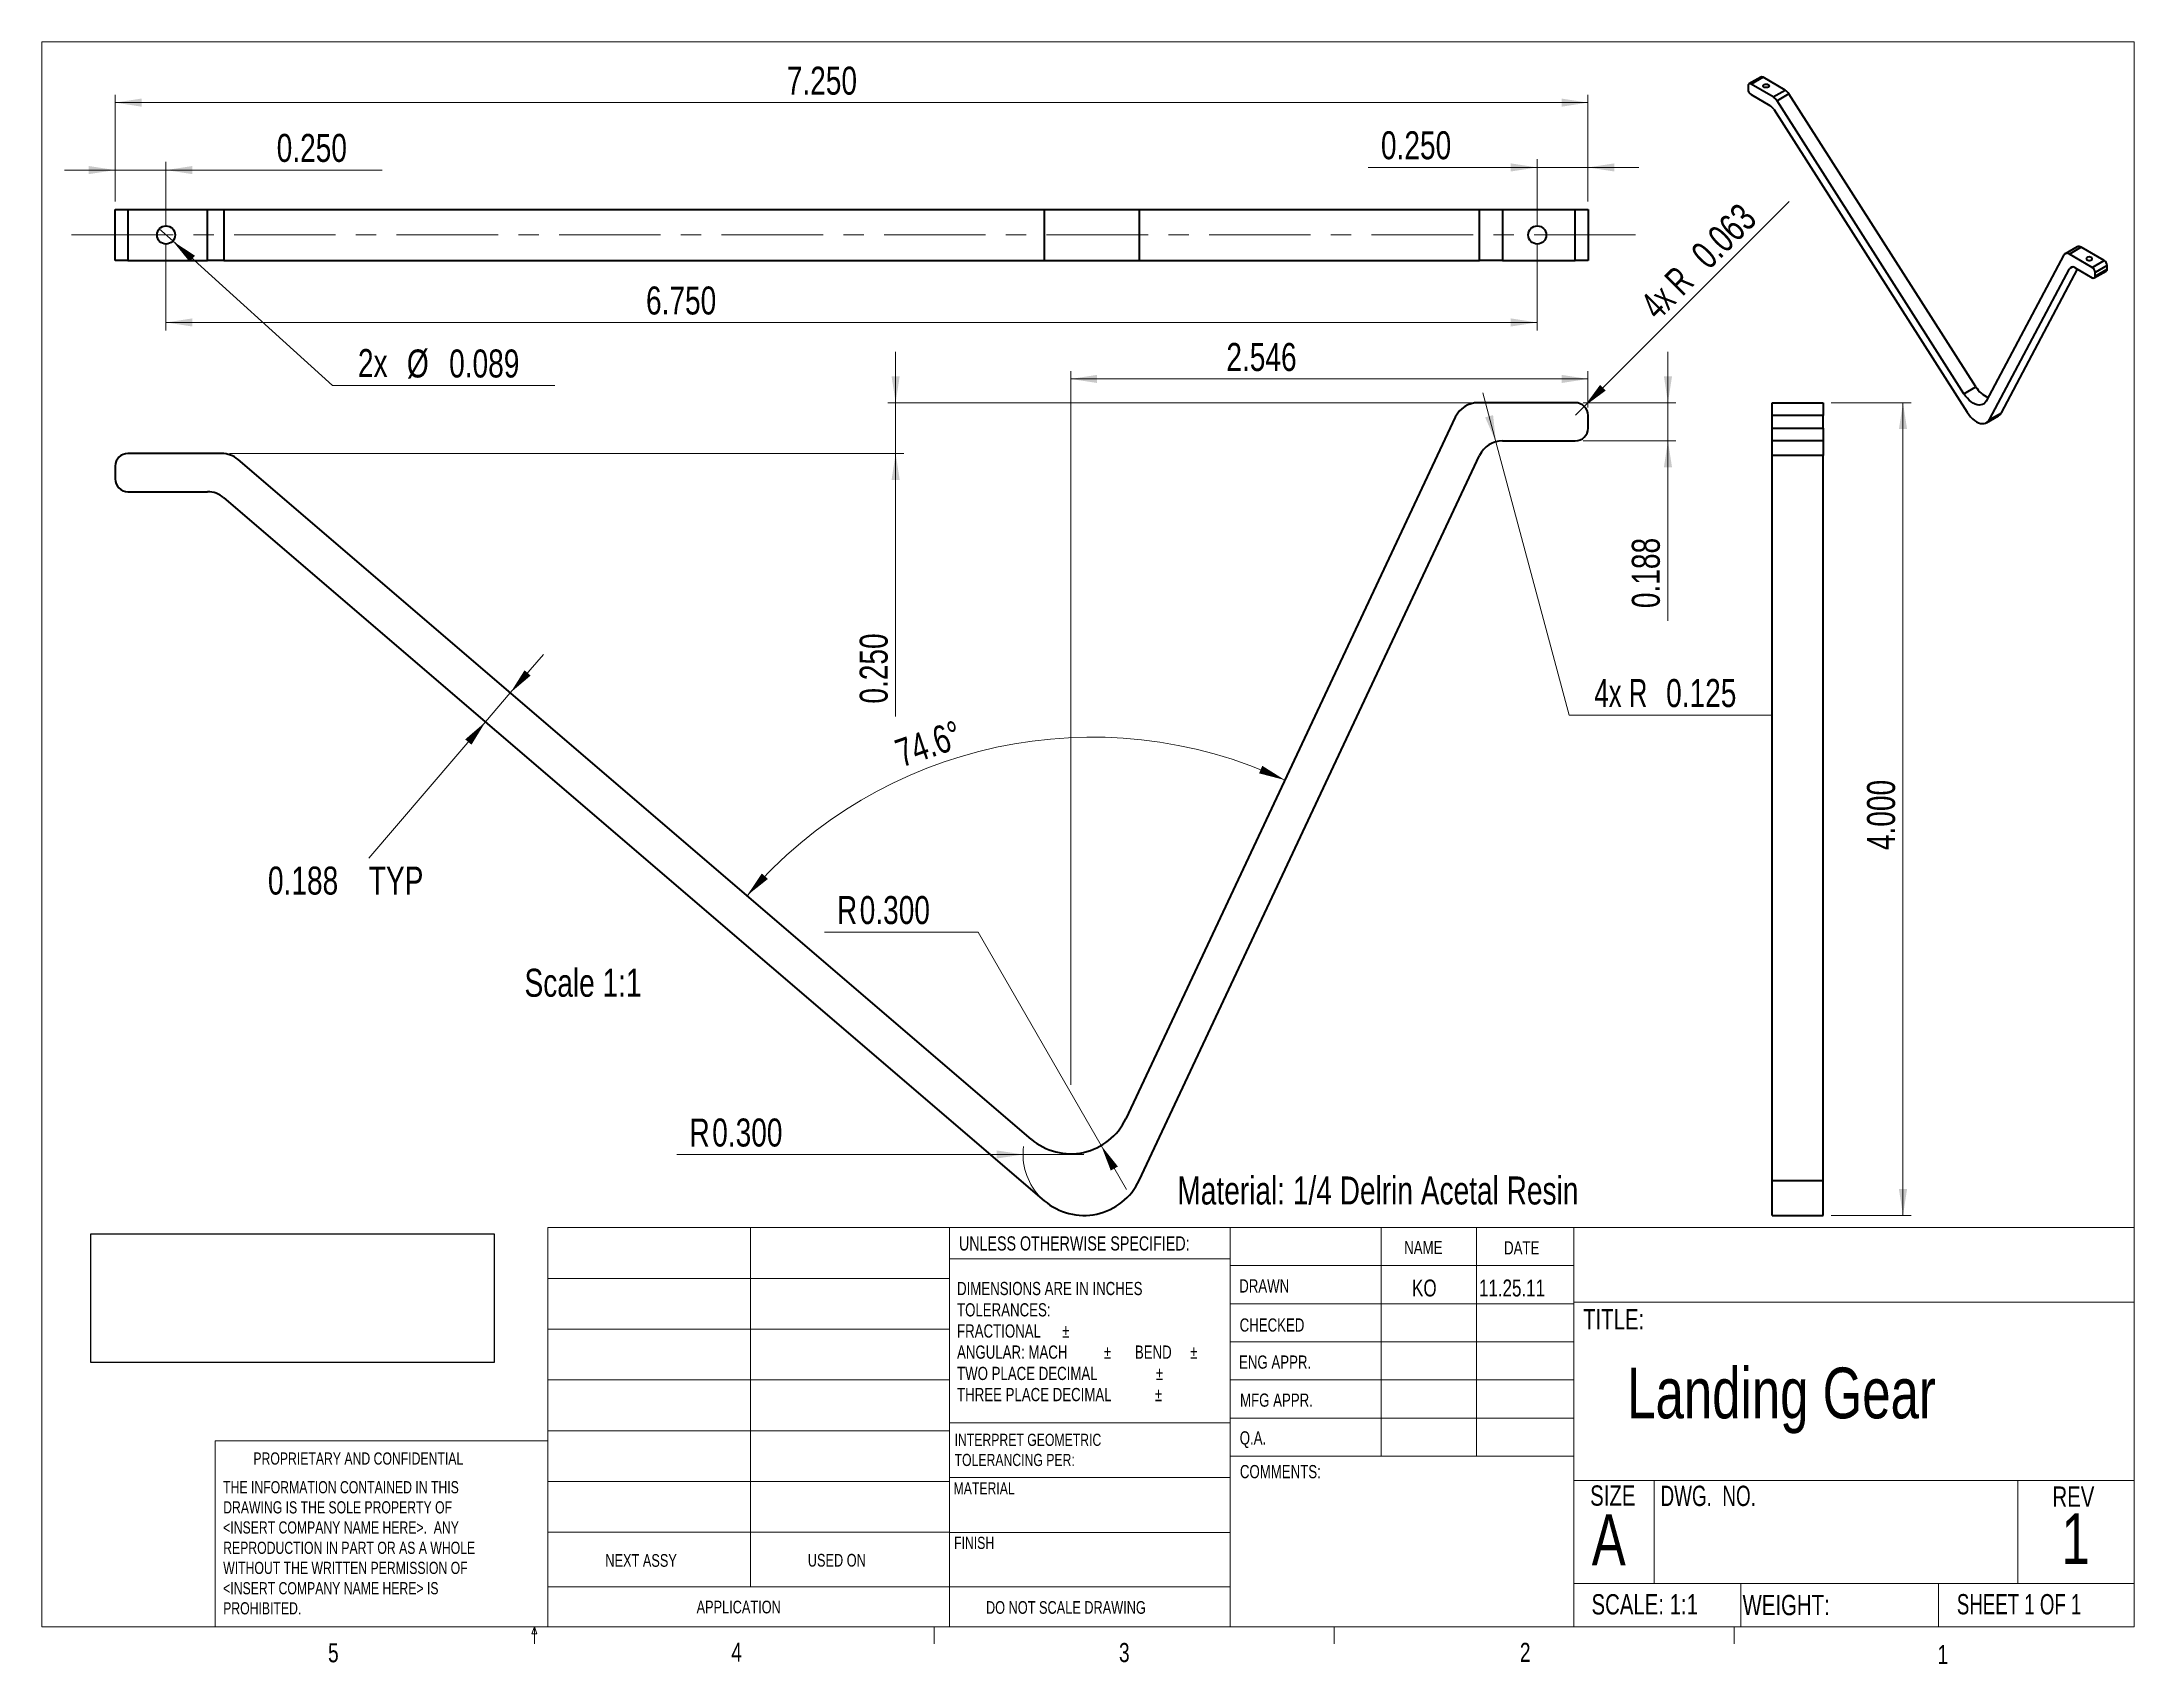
# Model space of a CAD drawing. Header units: inches. Extents: x 0.3 to 10.6, y 0.2 to 8.2.
import ezdxf

# ---------------------------------------------------------------- set-up
doc = ezdxf.new("R2010")
doc.units = ezdxf.units.IN
doc.header["$MEASUREMENT"] = 0
doc.linetypes.add('CENTERX2', pattern=[0.8, 0.5, -0.1, 0.1, -0.1])
doc.styles.add('SLDTEXTSTYLE0', font='TXT', dxfattribs={"width": 0.75})
doc.styles.add('SLDTEXTSTYLE1', font='TXT', dxfattribs={"width": 0.6875})
doc.styles.add('SLDTEXTSTYLE2', font='TXT', dxfattribs={"width": 0.694444})
doc.dimstyles.new('SLDDIMSTYLE0', dxfattribs={"dimtxt": 0.137795, "dimasz": 0.13, "dimexe": 0, "dimexo": 0.0625, "dimgap": 0.034449, "dimtad": 2, "dimrnd": 1e-09, "dimzin": 4, "dimdsep": 46, "dimtxsty": 'SLDTEXTSTYLE0', "dimsah": 1, "dimcen": 0.09, "dimadec": 0, "dimazin": 0, "dimtfac": 1, "dimtofl": 0, "dimtmove": 0, "dimatfit": 3, "dimfxl": 1, "dimtolj": 1, "dimtzin": 12, "dimarcsym": 0})
doc.dimstyles.new('SLDDIMSTYLE1', dxfattribs={"dimtxt": 0.137795, "dimasz": 0.13, "dimexe": 0, "dimexo": 0.0625, "dimgap": 0.034449, "dimtad": 0, "dimtih": 1, "dimtoh": 1, "dimrnd": 1e-09, "dimzin": 12, "dimdsep": 46, "dimtxsty": 'SLDTEXTSTYLE0', "dimsah": 1, "dimcen": 0.09, "dimadec": 0, "dimazin": 0, "dimtfac": 1, "dimtofl": 0, "dimtmove": 0, "dimatfit": 3, "dimfxl": 1, "dimtolj": 1, "dimtzin": 12, "dimarcsym": 0})
doc.dimstyles.new('SLDDIMSTYLE10', dxfattribs={"dimtxt": 0.137795, "dimasz": 0.13, "dimexe": 0, "dimexo": 0.0625, "dimgap": 0.034449, "dimtad": 0, "dimtih": 1, "dimtoh": 1, "dimrnd": 1e-09, "dimzin": 12, "dimdsep": 46, "dimtxsty": 'SLDTEXTSTYLE0', "dimsah": 1, "dimcen": 0.09, "dimadec": 0, "dimazin": 0, "dimtfac": 1, "dimtmove": 0, "dimatfit": 3, "dimfxl": 1, "dimtolj": 1, "dimtzin": 12, "dimarcsym": 0})
doc.dimstyles.new('SLDDIMSTYLE2', dxfattribs={"dimtxt": 0.137795, "dimasz": 0.13, "dimexe": 0, "dimexo": 0.0625, "dimgap": 0.034449, "dimtad": 0, "dimtih": 1, "dimtoh": 1, "dimrnd": 1e-09, "dimzin": 4, "dimdsep": 46, "dimtxsty": 'SLDTEXTSTYLE0', "dimsah": 1, "dimcen": 0.09, "dimadec": 0, "dimazin": 0, "dimtfac": 1, "dimtofl": 0, "dimtmove": 1, "dimatfit": 3, "dimfxl": 1, "dimtolj": 1, "dimtzin": 12, "dimarcsym": 0})
doc.dimstyles.new('SLDDIMSTYLE3', dxfattribs={"dimtxt": 0.137795, "dimasz": 0.13, "dimexe": 0, "dimexo": 0.0625, "dimgap": 0.034449, "dimtad": 2, "dimrnd": 1e-09, "dimzin": 4, "dimdsep": 46, "dimtxsty": 'SLDTEXTSTYLE0', "dimsah": 1, "dimcen": 0.09, "dimadec": 0, "dimazin": 0, "dimtfac": 1, "dimtofl": 0, "dimtmove": 0, "dimatfit": 3, "dimfxl": 1, "dimtolj": 1, "dimtzin": 12, "dimarcsym": 0})
doc.dimstyles.new('SLDDIMSTYLE4', dxfattribs={"dimtxt": 0.137795, "dimasz": 0.13, "dimexe": 0, "dimexo": 0.0625, "dimgap": 0.034449, "dimtad": 2, "dimrnd": 1e-09, "dimzin": 12, "dimdsep": 46, "dimtxsty": 'SLDTEXTSTYLE0', "dimsah": 1, "dimcen": 0.09, "dimadec": 0, "dimazin": 0, "dimtfac": 1, "dimtofl": 0, "dimtmove": 0, "dimatfit": 3, "dimfxl": 1, "dimtolj": 1, "dimtzin": 12, "dimarcsym": 0})
doc.dimstyles.new('SLDDIMSTYLE5', dxfattribs={"dimtxt": 0.137795, "dimasz": 0.13, "dimexe": 0, "dimexo": 0.0625, "dimgap": 0.034449, "dimtad": 0, "dimtih": 1, "dimtoh": 1, "dimrnd": 1e-09, "dimzin": 12, "dimdsep": 46, "dimtxsty": 'SLDTEXTSTYLE0', "dimsah": 1, "dimcen": 0.09, "dimadec": 0, "dimazin": 0, "dimtfac": 1, "dimtofl": 0, "dimtmove": 1, "dimatfit": 3, "dimfxl": 1, "dimtolj": 1, "dimtzin": 12, "dimarcsym": 0})
doc.dimstyles.new('SLDDIMSTYLE6', dxfattribs={"dimtxt": 0.137795, "dimasz": 0.13, "dimexe": 0, "dimexo": 0.0625, "dimgap": 0.034449, "dimtad": 2, "dimrnd": 1e-09, "dimzin": 12, "dimdsep": 46, "dimtxsty": 'SLDTEXTSTYLE0', "dimsah": 1, "dimcen": 0.09, "dimadec": 0, "dimazin": 0, "dimtfac": 1, "dimtofl": 0, "dimtmove": 0, "dimatfit": 3, "dimfxl": 1, "dimtolj": 1, "dimtzin": 12, "dimarcsym": 0})
doc.dimstyles.new('SLDDIMSTYLE7', dxfattribs={"dimtxt": 0.137795, "dimasz": 0.13, "dimexe": 0, "dimexo": 0.0625, "dimgap": 0.034449, "dimtad": 2, "dimdec": 4, "dimzin": 12, "dimdsep": 46, "dimtxsty": 'SLDTEXTSTYLE0', "dimsah": 1, "dimcen": 0.09, "dimadec": 1, "dimazin": 0, "dimtfac": 1, "dimtofl": 0, "dimtmove": 0, "dimatfit": 3, "dimfxl": 1, "dimtolj": 1, "dimtzin": 12, "dimarcsym": 0})
doc.dimstyles.new('SLDDIMSTYLE8', dxfattribs={"dimtxt": 0.137795, "dimasz": 0.13, "dimexe": 0, "dimexo": 0.0625, "dimgap": 0.034449, "dimtad": 2, "dimrnd": 1e-09, "dimzin": 12, "dimdsep": 46, "dimtxsty": 'SLDTEXTSTYLE0', "dimsah": 1, "dimcen": 0.09, "dimadec": 0, "dimazin": 0, "dimtfac": 1, "dimtofl": 0, "dimtmove": 0, "dimatfit": 3, "dimfxl": 1, "dimtolj": 1, "dimtzin": 12, "dimarcsym": 0})
doc.dimstyles.new('SLDDIMSTYLE9', dxfattribs={"dimtxt": 0.137795, "dimasz": 0.13, "dimexe": 0, "dimexo": 0.0625, "dimgap": 0.034449, "dimtad": 2, "dimrnd": 1e-09, "dimzin": 4, "dimdsep": 46, "dimtxsty": 'SLDTEXTSTYLE0', "dimsah": 1, "dimcen": 0.09, "dimadec": 0, "dimazin": 0, "dimtfac": 1, "dimtofl": 0, "dimtmove": 0, "dimatfit": 3, "dimfxl": 1, "dimtolj": 1, "dimtzin": 12, "dimarcsym": 0})
picture_1 = doc.add_image_def('image1.bmp', size_in_pixel=(311, 99))

# ---------------------------------------------------------------- blocks, each defined once
blk = doc.blocks.new('SW_NOTE_0')
at = {"color": 0, "linetype": 'Continuous', "lineweight": 0, "char_height": 0.06, "attachment_point": 1, "style": 'SLDTEXTSTYLE0'}
for s, insert in [('INTERPRET GEOMETRIC', (0, 0.077)), ('TOLERANCING PER:', (0, -0.022))]:
    blk.add_mtext(s, dxfattribs=dict(at, insert=insert))
blk = doc.blocks.new('SW_NOTE_1')
at = {"color": 0, "linetype": 'Continuous', "lineweight": 0, "char_height": 0.065, "attachment_point": 1, "style": 'SLDTEXTSTYLE0'}
for s, insert in [('DIMENSIONS ARE IN INCHES', (0, 0.084)), ('TOLERANCES:', (0, -0.021)), ('FRACTIONAL', (0, -0.125)), ('%%p', (0.518, -0.125)), ('ANGULAR: MACH', (0, -0.229)), ('%%p', (0.723, -0.229)), ('     BEND ', (0.785, -0.229)), ('%%p', (1.148, -0.229)), ('TWO PLACE DECIMAL    ', (0, -0.334)), ('%%p', (0.979, -0.334)), ('THREE PLACE DECIMAL  ', (0, -0.438)), ('%%p', (0.974, -0.438))]:
    blk.add_mtext(s, dxfattribs=dict(at, insert=insert))
blk = doc.blocks.new('SW_NOTE_2')
at = {"color": 0, "linetype": 'Continuous', "lineweight": 0, "char_height": 0.06, "attachment_point": 1, "style": 'SLDTEXTSTYLE0'}
for s, insert in [('THE INFORMATION CONTAINED IN THIS', (0, 0.077)), ('DRAWING IS THE SOLE PROPERTY OF', (0, -0.022)), ('<INSERT COMPANY NAME HERE>.  ANY ', (0, -0.121)), ('REPRODUCTION IN PART OR AS A WHOLE', (0, -0.221)), ('WITHOUT THE WRITTEN PERMISSION OF', (0, -0.32)), ('<INSERT COMPANY NAME HERE> IS ', (0, -0.42)), ('PROHIBITED.', (0, -0.519))]:
    blk.add_mtext(s, dxfattribs=dict(at, insert=insert))
blk = doc.blocks.new('*D4')
at = {"color": 7, "linetype": 'Continuous', "lineweight": 0}
for p, q in [((4.533, 6.416), (4.533, 6.666)), ((7.607, 6.416), (4.494, 6.416)), ((4.533, 6.416), (4.533, 6.166)), ((1.254, 6.166), (4.573, 6.166)), ((4.533, 6.166), (4.533, 4.872))]:
    blk.add_line(p, q, dxfattribs=at)
for points in [[(4.533, 6.416), (4.553, 6.546), (4.513, 6.546)], [(4.533, 6.166), (4.513, 6.036), (4.553, 6.036)]]:
    blk.add_solid(points, dxfattribs=at)
at = {"color": 7, "linetype": 'Continuous', "lineweight": 0, "insert": (4.356, 4.935), "char_height": 0.1378, "attachment_point": 1, "rotation": 90, "style": 'SLDTEXTSTYLE0'}
blk.add_mtext('0.250', dxfattribs=at)
blk = doc.blocks.new('*D5')
at = {"color": 7, "linetype": 'Continuous', "lineweight": 0}
for p, q in [((2.636, 4.988), (2.799, 5.177)), ((2.636, 4.988), (2.514, 4.845)), ((2.514, 4.845), (1.939, 4.174))]:
    blk.add_line(p, q, dxfattribs=at)
for points in [[(2.636, 4.988), (2.736, 5.073), (2.706, 5.099)], [(2.514, 4.845), (2.414, 4.759), (2.445, 4.733)]]:
    blk.add_solid(points, dxfattribs=at)
at = {"color": 7, "linetype": 'Continuous', "lineweight": 0, "char_height": 0.1378, "attachment_point": 1, "style": 'SLDTEXTSTYLE0'}
for s, insert in [('0.188', (1.443, 4.133)), (' TYP', (1.901, 4.133))]:
    blk.add_mtext(s, dxfattribs=dict(at, insert=insert))
blk = doc.blocks.new('*D6')
at = {"color": 7, "linetype": 'Continuous', "lineweight": 0}
for p, q in [((4.939, 3.81), (4.182, 3.81)), ((5.545, 2.76), (4.939, 3.81)), ((5.545, 2.76), (5.67, 2.543))]:
    blk.add_line(p, q, dxfattribs=at)
blk.add_solid([(5.545, 2.76), (5.592, 2.637), (5.627, 2.657)], dxfattribs=at)
at = {"color": 7, "linetype": 'Continuous', "lineweight": 0, "attachment_point": 1, "style": 'SLDTEXTSTYLE0'}
for s, insert, char_height in [('R', (4.244, 3.988), 0.138), ('0.300', (4.356, 3.988), 0.1378)]:
    blk.add_mtext(s, dxfattribs=dict(at, insert=insert, char_height=char_height))
blk = doc.blocks.new('*D7')
at = {"color": 7, "linetype": 'Continuous', "lineweight": 0}
for q in [(3.456, 2.716), (5.46, 2.716)]:
    blk.add_line((5.16, 2.716), q, dxfattribs=at)
blk.add_arc((5.46, 2.716), 0.3, 172.5236, 221.9372, dxfattribs=at)
blk.add_solid([(5.16, 2.716), (5.03, 2.736), (5.03, 2.696)], dxfattribs=at)
at = {"color": 7, "linetype": 'Continuous', "lineweight": 0, "attachment_point": 1, "style": 'SLDTEXTSTYLE0'}
for s, insert, char_height in [('R', (3.518, 2.893), 0.138), ('0.300', (3.63, 2.893), 0.1378)]:
    blk.add_mtext(s, dxfattribs=dict(at, insert=insert, char_height=char_height))
blk = doc.blocks.new('*D8')
at = {"color": 7, "linetype": 'Continuous', "lineweight": 0}
for p, q in [((8.335, 6.416), (8.335, 6.666)), ((7.918, 6.416), (8.374, 6.416)), ((8.335, 6.416), (8.335, 6.228)), ((7.918, 6.228), (8.374, 6.228)), ((8.335, 6.228), (8.335, 5.343))]:
    blk.add_line(p, q, dxfattribs=at)
for points in [[(8.335, 6.416), (8.355, 6.546), (8.315, 6.546)], [(8.335, 6.228), (8.315, 6.098), (8.355, 6.098)]]:
    blk.add_solid(points, dxfattribs=at)
at = {"color": 7, "linetype": 'Continuous', "lineweight": 0, "insert": (8.157, 5.405), "char_height": 0.1378, "attachment_point": 1, "rotation": 90, "style": 'SLDTEXTSTYLE0'}
blk.add_mtext('0.188', dxfattribs=at)
blk = doc.blocks.new('*D9')
at = {"color": 7, "linetype": 'Continuous', "lineweight": 0}
for p, q in [((7.488, 6.224), (7.424, 6.465)), ((7.488, 6.224), (7.848, 4.879)), ((7.848, 4.879), (8.846, 4.879))]:
    blk.add_line(p, q, dxfattribs=at)
blk.add_solid([(7.488, 6.224), (7.474, 6.355), (7.435, 6.344)], dxfattribs=at)
at = {"color": 7, "linetype": 'Continuous', "lineweight": 0, "char_height": 0.1378, "attachment_point": 1}
for s, insert, style in [('4x R', (7.973, 5.056), 'SLDTEXTSTYLE1'), ('0.125', (8.326, 5.056), 'SLDTEXTSTYLE0')]:
    blk.add_mtext(s, dxfattribs=dict(at, insert=insert, style=style))
blk = doc.blocks.new('*D10')
at = {"color": 7, "linetype": 'Continuous', "lineweight": 0}
for q in [(8.932, 7.406), (7.879, 6.354)]:
    blk.add_line((7.923, 6.398), q, dxfattribs=at)
blk.add_solid([(7.923, 6.398), (8.029, 6.476), (8.001, 6.504)], dxfattribs=at)
at = {"color": 7, "linetype": 'Continuous', "lineweight": 0, "char_height": 0.1378, "attachment_point": 1, "rotation": 45}
for s, insert, style in [('0.063', (8.438, 7.163), 'SLDTEXTSTYLE0'), ('4x R', (8.189, 6.914), 'SLDTEXTSTYLE1')]:
    blk.add_mtext(s, dxfattribs=dict(at, insert=insert, style=style))
blk = doc.blocks.new('*D11')
at = {"color": 7, "linetype": 'Continuous', "lineweight": 0}
blk.add_arc((5.499, 2.535), 2.235, 64.8383, 139.4136, dxfattribs=at)
for points in [[(6.449, 4.559), (6.338, 4.629), (6.322, 4.592)], [(3.801, 3.99), (3.904, 4.072), (3.874, 4.099)]]:
    blk.add_solid(points, dxfattribs=at)
at = {"color": 7, "linetype": 'Continuous', "lineweight": 0, "insert": (4.519, 4.751), "char_height": 0.1378, "attachment_point": 1, "rotation": 18.7598, "style": 'SLDTEXTSTYLE0'}
blk.add_mtext('74.6°', dxfattribs=at)
blk = doc.blocks.new('*D12')
at = {"color": 7, "linetype": 'Continuous', "lineweight": 0}
for p, q in [((5.395, 3.059), (5.395, 6.572)), ((7.941, 6.533), (5.395, 6.533)), ((7.941, 6.393), (7.941, 6.572))]:
    blk.add_line(p, q, dxfattribs=at)
for points in [[(5.395, 6.533), (5.525, 6.513), (5.525, 6.553)], [(7.941, 6.533), (7.811, 6.553), (7.811, 6.513)]]:
    blk.add_solid(points, dxfattribs=at)
at = {"color": 7, "linetype": 'Continuous', "lineweight": 0, "insert": (6.161, 6.71), "char_height": 0.1378, "attachment_point": 1, "style": 'SLDTEXTSTYLE0'}
blk.add_mtext('2.546', dxfattribs=at)
blk = doc.blocks.new('*D13')
at = {"color": 7, "linetype": 'Continuous', "lineweight": 0}
for p, q in [((9.138, 6.416), (9.532, 6.416)), ((9.492, 2.416), (9.492, 6.416)), ((9.138, 2.416), (9.532, 2.416))]:
    blk.add_line(p, q, dxfattribs=at)
for points in [[(9.492, 6.416), (9.472, 6.286), (9.512, 6.286)], [(9.492, 2.416), (9.512, 2.546), (9.472, 2.546)]]:
    blk.add_solid(points, dxfattribs=at)
at = {"color": 7, "linetype": 'Continuous', "lineweight": 0, "insert": (9.315, 4.214), "char_height": 0.1378, "attachment_point": 1, "rotation": 90, "style": 'SLDTEXTSTYLE0'}
blk.add_mtext('4.000', dxfattribs=at)
blk = doc.blocks.new('*D14')
at = {"color": 7, "linetype": 'Continuous', "lineweight": 0}
for p, q in [((7.691, 7.574), (6.859, 7.574)), ((7.691, 7.281), (7.691, 7.614)), ((7.941, 7.574), (7.691, 7.574)), ((7.941, 7.406), (7.941, 7.614)), ((7.941, 7.574), (8.191, 7.574))]:
    blk.add_line(p, q, dxfattribs=at)
for points in [[(7.691, 7.574), (7.561, 7.594), (7.561, 7.554)], [(7.941, 7.574), (8.071, 7.554), (8.071, 7.594)]]:
    blk.add_solid(points, dxfattribs=at)
at = {"color": 7, "linetype": 'Continuous', "lineweight": 0, "insert": (6.922, 7.752), "char_height": 0.1378, "attachment_point": 1, "style": 'SLDTEXTSTYLE0'}
blk.add_mtext('0.250', dxfattribs=at)
blk = doc.blocks.new('*D15')
at = {"color": 7, "linetype": 'Continuous', "lineweight": 0}
for p, q in [((0.941, 7.202), (0.941, 6.771)), ((7.691, 7.202), (7.691, 6.771)), ((7.691, 6.811), (0.941, 6.811))]:
    blk.add_line(p, q, dxfattribs=at)
for points in [[(0.941, 6.811), (1.071, 6.791), (1.071, 6.831)], [(7.691, 6.811), (7.561, 6.831), (7.561, 6.791)]]:
    blk.add_solid(points, dxfattribs=at)
at = {"color": 7, "linetype": 'Continuous', "lineweight": 0, "insert": (3.304, 6.988), "char_height": 0.1378, "attachment_point": 1, "style": 'SLDTEXTSTYLE0'}
blk.add_mtext('6.750', dxfattribs=at)
blk = doc.blocks.new('*D16')
at = {"color": 7, "linetype": 'Continuous', "lineweight": 0}
for p, q in [((0.691, 7.561), (0.441, 7.561)), ((0.691, 7.406), (0.691, 7.601)), ((0.691, 7.561), (0.941, 7.561)), ((0.941, 7.281), (0.941, 7.601)), ((0.941, 7.561), (2.006, 7.561))]:
    blk.add_line(p, q, dxfattribs=at)
for points in [[(0.691, 7.561), (0.561, 7.581), (0.561, 7.541)], [(0.941, 7.561), (1.071, 7.541), (1.071, 7.581)]]:
    blk.add_solid(points, dxfattribs=at)
at = {"color": 7, "linetype": 'Continuous', "lineweight": 0, "insert": (1.486, 7.739), "char_height": 0.1378, "attachment_point": 1, "style": 'SLDTEXTSTYLE0'}
blk.add_mtext('0.250', dxfattribs=at)
blk = doc.blocks.new('*D17')
at = {"color": 7, "linetype": 'Continuous', "lineweight": 0}
for p, q in [((0.691, 7.406), (0.691, 7.932)), ((7.941, 7.406), (7.941, 7.932)), ((0.691, 7.893), (7.941, 7.893))]:
    blk.add_line(p, q, dxfattribs=at)
for points in [[(0.691, 7.893), (0.821, 7.873), (0.821, 7.913)], [(7.941, 7.893), (7.811, 7.913), (7.811, 7.873)]]:
    blk.add_solid(points, dxfattribs=at)
at = {"color": 7, "linetype": 'Continuous', "lineweight": 0, "insert": (3.997, 8.07), "char_height": 0.1378, "attachment_point": 1, "style": 'SLDTEXTSTYLE0'}
blk.add_mtext('7.250', dxfattribs=at)
blk = doc.blocks.new('*D18')
at = {"color": 7, "linetype": 'Continuous', "lineweight": 0}
for p, q in [((0.908, 7.271), (0.974, 7.212)), ((0.974, 7.212), (1.761, 6.5)), ((1.761, 6.5), (2.855, 6.5))]:
    blk.add_line(p, q, dxfattribs=at)
blk.add_solid([(0.974, 7.212), (1.057, 7.11), (1.084, 7.139)], dxfattribs=at)
at = {"color": 7, "linetype": 'Continuous', "lineweight": 0, "char_height": 0.1378, "attachment_point": 1, "style": 'SLDTEXTSTYLE0'}
for s, insert in [('2x ', (1.886, 6.68)), ('%%c', (2.127, 6.678)), ('0.089', (2.335, 6.678))]:
    blk.add_mtext(s, dxfattribs=dict(at, insert=insert))

msp = doc.modelspace()

# ---------------------------------------------------------------- linework, layer by layer
at = {"color": 7, "linetype": 'Continuous', "lineweight": 0}
for p, q in [((0.32993, 8.19207), (10.62993, 8.19207)), ((0.32993, 8.19207), (0.32993, 0.39207)), ((10.62993, 0.39207), (10.62993, 8.19207)), ((2.82103, 2.35642), (10.62993, 2.35642)), ((2.82103, 0.39207), (2.82103, 2.35642)), ((3.81901, 2.35642), (3.81901, 0.58835)), ((4.79818, 0.39207), (4.79818, 2.35642)), ((6.17964, 2.35642), (6.17964, 0.39207)), ((6.92363, 2.35642), (6.92363, 1.23142)), ((7.39216, 2.35642), (7.39216, 1.23142)), ((7.87121, 2.35642), (7.87121, 0.39207)), ((6.17964, 2.20208), (4.79818, 2.20208)), ((6.17964, 2.16892), (7.87121, 2.16892)), ((2.82103, 2.10642), (4.79818, 2.10642)), ((6.17964, 1.98142), (7.87121, 1.98142)), ((7.87121, 1.98927), (10.62993, 1.98927)), ((2.82103, 1.85642), (4.79818, 1.85642)), ((6.17964, 1.79392), (7.87121, 1.79392)), ((2.82103, 1.60642), (4.79818, 1.60642)), ((7.87121, 1.60642), (6.17964, 1.60642)), ((2.82103, 1.35642), (4.79818, 1.35642)), ((4.79818, 1.3958), (6.17964, 1.3958)), ((7.87121, 1.41892), (6.17964, 1.41892)), ((1.18383, 0.39207), (1.18383, 1.30642)), ((2.82103, 1.30642), (1.18383, 1.30642)), ((7.87121, 1.23142), (6.17964, 1.23142)), ((2.82103, 1.10642), (4.79818, 1.10642)), ((4.79818, 1.1258), (6.17964, 1.1258)), ((7.87121, 1.11194), (10.62993, 1.11194)), ((8.26675, 1.11194), (8.26675, 0.60496)), ((10.05799, 1.11194), (10.05799, 0.60496)), ((2.82103, 0.85642), (4.79818, 0.85642)), ((4.79818, 0.8558), (6.17964, 0.8558)), ((2.82103, 0.58835), (6.17964, 0.58835)), ((7.87121, 0.60496), (10.62993, 0.60496)), ((8.69434, 0.60496), (8.69434, 0.39207)), ((9.66626, 0.60496), (9.66626, 0.39207)), ((10.62993, 0.39207), (0.32993, 0.39207)), ((2.74143, 0.3575), (2.75468, 0.39207)), ((2.76723, 0.3575), (2.74143, 0.3575)), ((2.75468, 0.39207), (2.75468, 0.30727)), ((2.75468, 0.39207), (2.76723, 0.3575)), ((4.72343, 0.39207), (4.72343, 0.30727)), ((6.69218, 0.39207), (6.69218, 0.30727)), ((8.66093, 0.39207), (8.66093, 0.30727))]:
    msp.add_line(p, q, dxfattribs=at)
at = {"color": 7, "linetype": 'Continuous', "lineweight": 40}
for p, q in [((8.72928, 7.9752), (8.72928, 7.95806)), ((8.79252, 8.01876), (8.7336, 7.98474)), ((8.80294, 8.01773), (8.74401, 7.98371)), ((8.85262, 7.92101), (8.74401, 7.98371)), ((8.74401, 7.93254), (8.83624, 7.8793)), ((8.91155, 7.95503), (8.80294, 8.01773)), ((8.85262, 7.92101), (8.91155, 7.95503)), ((8.93072, 7.93578), (8.87179, 7.90176)), ((9.85085, 6.49433), (8.93072, 7.93578)), ((8.8554, 7.86005), (9.80729, 6.36886)), ((9.79193, 6.46031), (8.87179, 7.90176)), ((0.69133, 7.11649), (0.69133, 7.36649)), ((0.69133, 7.36649), (0.75383, 7.36649)), ((0.75383, 7.36649), (0.75383, 7.11649)), ((0.75383, 7.36649), (1.1451, 7.36649)), ((1.1451, 7.11649), (1.1451, 7.36649)), ((1.1451, 7.36649), (1.22643, 7.36649)), ((1.22643, 7.36649), (1.22643, 7.11649)), ((1.22643, 7.36649), (5.26494, 7.36649)), ((5.26494, 7.36649), (5.26494, 7.11649)), ((5.26494, 7.36649), (5.73165, 7.36649)), ((5.73165, 7.36649), (5.73165, 7.11649)), ((5.73165, 7.36649), (7.40757, 7.36649)), ((7.40757, 7.11649), (7.40757, 7.36649)), ((7.40757, 7.36649), (7.52071, 7.36649)), ((7.52071, 7.36649), (7.52071, 7.11649)), ((7.52071, 7.36649), (7.87883, 7.36649)), ((7.87883, 7.11649), (7.87883, 7.36649)), ((7.87883, 7.36649), (7.94133, 7.36649)), ((7.94133, 7.36649), (7.94133, 7.11649)), ((0.75383, 7.11649), (0.69133, 7.11649)), ((0.75383, 7.11649), (1.1451, 7.11649)), ((1.22643, 7.11649), (1.1451, 7.11649)), ((1.22643, 7.11649), (5.26494, 7.11649)), ((5.26494, 7.11649), (5.73165, 7.11649)), ((5.73165, 7.11649), (7.40757, 7.11649)), ((7.52071, 7.11649), (7.40757, 7.11649)), ((7.52071, 7.11649), (7.87883, 7.11649)), ((7.94133, 7.11649), (7.87883, 7.11649)), ((10.28417, 7.14308), (9.90193, 6.4241)), ((10.34893, 7.18332), (10.29001, 7.14931)), ((10.36977, 7.18126), (10.31084, 7.14724)), ((10.42339, 7.08227), (10.31084, 7.14724)), ((10.48232, 7.11629), (10.36977, 7.18126)), ((10.42339, 7.08227), (10.48232, 7.11629)), ((9.9173, 6.33265), (10.31231, 7.07567)), ((9.97622, 6.36666), (10.35152, 7.07259)), ((10.33898, 7.07983), (10.42339, 7.0311)), ((10.43381, 7.03007), (10.49273, 7.06409)), ((10.49705, 7.09077), (10.43812, 7.05675)), ((10.43812, 7.03961), (10.49705, 7.07362)), ((10.43812, 7.03961), (10.43812, 7.05675)), ((10.49705, 7.07362), (10.49705, 7.09077)), ((9.79193, 6.46031), (9.85085, 6.49433)), ((7.87883, 6.41611), (7.40132, 6.41611)), ((8.84849, 6.41611), (9.09849, 6.41611)), ((8.84849, 6.35361), (8.84849, 6.41611)), ((9.09849, 6.41611), (9.09849, 6.35361)), ((7.28818, 6.34425), (5.66646, 2.89195)), ((7.94133, 6.29061), (7.94133, 6.35361)), ((9.09849, 6.35361), (8.84849, 6.35361)), ((8.84849, 6.29061), (8.84849, 6.35361)), ((8.84849, 6.29061), (9.09849, 6.29061)), ((8.84849, 6.22811), (8.84849, 6.29061)), ((9.09849, 6.29061), (9.09849, 6.35361)), ((9.09849, 6.29061), (9.09849, 6.22811)), ((9.90329, 6.31771), (9.96222, 6.35172)), ((9.9173, 6.33265), (9.97622, 6.36666)), ((7.52071, 6.22811), (7.87883, 6.22811)), ((9.09849, 6.22811), (8.84849, 6.22811)), ((8.84849, 6.15625), (8.84849, 6.22811)), ((9.09849, 6.22811), (9.09849, 6.15625)), ((0.69133, 6.10361), (0.69133, 6.04061)), ((1.21462, 6.16611), (0.75383, 6.16611)), ((5.19975, 2.79168), (1.29595, 6.13603)), ((5.73165, 2.58855), (7.40757, 6.15625)), ((9.09849, 6.15625), (8.84849, 6.15625)), ((8.84849, 2.58855), (8.84849, 6.15625)), ((9.09849, 2.58855), (9.09849, 6.15625)), ((0.75383, 5.97811), (1.1451, 5.97811)), ((1.22643, 5.94803), (5.26494, 2.48828)), ((8.84849, 2.58855), (9.09849, 2.58855)), ((8.84849, 2.41611), (8.84849, 2.58855)), ((9.09849, 2.41611), (9.09849, 2.58855)), ((8.84849, 2.41611), (9.09849, 2.41611))]:
    msp.add_line(p, q, dxfattribs=at)
at = {"color": 7, "linetype": 'CENTERX2', "lineweight": 0}
msp.add_line((0.47597, 7.24149), (8.23403, 7.24149), dxfattribs=at)
at = {"color": 8, "linetype": 'Continuous', "lineweight": 40}
msp.add_line((10.32646, 7.08383), (10.31231, 7.07567), dxfattribs=at)
at = {"color": 7, "linetype": 'Continuous', "lineweight": 40, "flags": 128}
for points in [[(8.82816, 7.98126), (8.83124, 7.97866), (8.83249, 7.9756), (8.83173, 7.97248), (8.82908, 7.96974), (8.82489, 7.96772), (8.81972, 7.96672), (8.81427, 7.96687), (8.80929, 7.96814), (8.80543, 7.97037), (8.80323, 7.97325), (8.80298, 7.97639), (8.80471, 7.97937), (8.80819, 7.98179), (8.81295, 7.98332), (8.81835, 7.98376), (8.82366, 7.98304), (8.82816, 7.98126)], [(10.39817, 7.13085), (10.39509, 7.12825), (10.39384, 7.12519), (10.39459, 7.12207), (10.39725, 7.11932), (10.40144, 7.11731), (10.40661, 7.11631), (10.41205, 7.11646), (10.41704, 7.11773), (10.4209, 7.11995), (10.4231, 7.12283), (10.42335, 7.12597), (10.42162, 7.12896), (10.41813, 7.13138), (10.41337, 7.13291), (10.40797, 7.13335), (10.40267, 7.13263), (10.39817, 7.13085)], [(9.90193, 6.4241), (9.89705, 6.41684), (9.89099, 6.41115), (9.88386, 6.40716), (9.87582, 6.40495), (9.86702, 6.40454), (9.85764, 6.40597), (9.84786, 6.40919), (9.83788, 6.41414), (9.82791, 6.42072), (9.81813, 6.4288), (9.80876, 6.43822), (9.79996, 6.4488), (9.79193, 6.46031)], [(9.80729, 6.36886), (9.81533, 6.35735), (9.82412, 6.34677), (9.8335, 6.33735), (9.84327, 6.32927), (9.85325, 6.32269), (9.86322, 6.31774), (9.873, 6.31452), (9.88238, 6.31309), (9.89118, 6.3135), (9.89923, 6.31571), (9.90635, 6.31971), (9.91241, 6.32539), (9.9173, 6.33265)]]:
    msp.add_lwpolyline(points, dxfattribs=at)
at = {"color": 7, "linetype": 'Continuous', "lineweight": 40}
for centre in [(0.94133, 7.24149), (7.69133, 7.24149)]:
    msp.add_circle(centre, 0.0445, dxfattribs=at)
for centre, radius, start, end in [((8.73826, 7.97666), 0.0091, 50.796546, 189.213973), ((8.76126, 7.95951), 0.03202, 182.60549, 237.394588), ((8.79683, 8.00921), 0.01048, 54.382615, 114.306552), ((8.88076, 7.90521), 0.05856, 31.466372, 58.288244), ((8.80545, 7.82948), 0.05857, 31.466471, 58.288188), ((8.82184, 7.87119), 0.05856, 31.466372, 58.288244), ((10.29932, 7.13357), 0.01788, 49.870302, 147.872908), ((10.35758, 7.16441), 0.0208, 54.126635, 114.56293), ((10.46506, 7.08932), 0.03202, 2.605399, 57.394523), ((10.32746, 7.06616), 0.01788, 49.870211, 147.872786), ((10.40614, 7.0553), 0.03202, 2.605399, 57.394523), ((10.42914, 7.03815), 0.0091, 230.796785, 9.214432), ((10.48743, 7.07223), 0.00972, 303.054099, 8.258269), ((9.96028, 6.55855), 0.12689, 210.407952, 247.244609), ((7.40132, 6.29111), 0.125, 90, 154.838275), ((7.87883, 6.35361), 0.0625, 0, 90), ((7.87883, 6.29061), 0.0625, 270, 0), ((9.9437, 6.38311), 0.03644, 300.53285, 333.169289), ((7.52071, 6.10311), 0.125, 90, 154.838275), ((0.75383, 6.10361), 0.0625, 90, 180), ((1.21462, 6.04111), 0.125, 49.413638, 90), ((0.75383, 6.04061), 0.0625, 180, 270), ((1.1451, 5.85311), 0.125, 49.413638, 90), ((5.39493, 3.01951), 0.3, 229.413638, 334.838275), ((5.46012, 2.71611), 0.3, 229.413638, 334.838275)]:
    msp.add_arc(centre, radius, start, end, dxfattribs=at)

# ---------------------------------------------------------------- block references
at = {"color": 7, "linetype": 'Continuous', "lineweight": 0}
for name, p in [('SW_NOTE_1', (4.83533, 2.00492)), ('SW_NOTE_0', (4.82319, 1.26465)), ('SW_NOTE_2', (1.22262, 1.03135))]:
    msp.add_blockref(name, p, dxfattribs=at)

# ---------------------------------------------------------------- texts
at = {"color": 7, "linetype": 'Continuous', "lineweight": 0, "attachment_point": 1}
for s, insert, char_height, style in [(' Scale 1:1', (2.66768, 3.6301), 0.137795, 'SLDTEXTSTYLE0'), ('Material: 1/4 Delrin Acetal Resin', (5.92008, 2.6077), 0.1377953, 'SLDTEXTSTYLE0'), ('UNLESS OTHERWISE SPECIFIED:', (4.84481, 2.3133), 0.07, 'SLDTEXTSTYLE0'), ('NAME', (7.03638, 2.29062), 0.065, 'SLDTEXTSTYLE0'), ('DATE', (7.52815, 2.28888), 0.065, 'SLDTEXTSTYLE0'), ('DRAWN', (6.22428, 2.10163), 0.065, 'SLDTEXTSTYLE0'), ('KO', (7.07542, 2.10054), 0.083333, 'SLDTEXTSTYLE0'), ('11.25.11', (7.40457, 2.10054), 0.083333, 'SLDTEXTSTYLE0'), ('CHECKED', (6.22641, 1.90927), 0.065, 'SLDTEXTSTYLE0'), ('TITLE:', (7.91707, 1.95479), 0.1, 'SLDTEXTSTYLE0'), ('ENG APPR.', (6.22352, 1.72675), 0.065, 'SLDTEXTSTYLE0'), ('Landing Gear', (8.13442, 1.66731), 0.25, 'SLDTEXTSTYLE0'), ('MFG APPR.', (6.22847, 1.53953), 0.065, 'SLDTEXTSTYLE0'), ('Q.A.', (6.22684, 1.35361), 0.065, 'SLDTEXTSTYLE0'), ('PROPRIETARY AND CONFIDENTIAL', (1.37125, 1.24967), 0.06, 'SLDTEXTSTYLE0'), ('COMMENTS:', (6.22771, 1.18769), 0.065, 'SLDTEXTSTYLE0'), ('MATERIAL', (4.81812, 1.10282), 0.06, 'SLDTEXTSTYLE0'), ('SIZE', (7.95196, 1.08727), 0.1, 'SLDTEXTSTYLE0'), ('DWG.  NO.', (8.29846, 1.08587), 0.1, 'SLDTEXTSTYLE2'), ('REV', (10.22776, 1.08197), 0.1, 'SLDTEXTSTYLE0'), ('A', (7.95985, 0.94421), 0.25, 'SLDTEXTSTYLE0'), ('1', (10.27211, 0.94969), 0.25, 'SLDTEXTSTYLE0'), ('FINISH', (4.82086, 0.83452), 0.06, 'SLDTEXTSTYLE0'), ('NEXT ASSY', (3.104, 0.74921), 0.0625, 'SLDTEXTSTYLE0'), ('USED ON', (4.10056, 0.75025), 0.0625, 'SLDTEXTSTYLE0'), ('APPLICATION', (3.55314, 0.52001), 0.0625, 'SLDTEXTSTYLE0'), ('DO NOT SCALE DRAWING', (4.97758, 0.51785), 0.0625, 'SLDTEXTSTYLE0'), ('SCALE: 1:1', (7.95861, 0.5521), 0.1, 'SLDTEXTSTYLE0'), ('WEIGHT: ', (8.70237, 0.54868), 0.1, 'SLDTEXTSTYLE0'), ('SHEET 1 OF 1', (9.75713, 0.55242), 0.1, 'SLDTEXTSTYLE1'), ('5', (1.73879, 0.31059), 0.09375, 'SLDTEXTSTYLE0'), ('4', (3.7238, 0.31372), 0.09375, 'SLDTEXTSTYLE0'), ('3', (5.63245, 0.31162), 0.09375, 'SLDTEXTSTYLE0'), ('2', (7.60597, 0.31244), 0.09375, 'SLDTEXTSTYLE0'), ('1', (9.66199, 0.30137), 0.09375, 'SLDTEXTSTYLE0')]:
    msp.add_mtext(s, dxfattribs=dict(at, insert=insert, char_height=char_height, style=style))

# ---------------------------------------------------------------- dimensions: what is measured, and where the dimension line sits
at = {"color": 7, "linetype": 'Continuous', "lineweight": 0}
for base, p1, p2, dimstyle, picture, middle in [((7.94133, 7.89256), (0.69133, 7.36649), (7.94133, 7.36649), 'SLDDIMSTYLE9', '*D17', (4.22606, 7.89256)), ((0.94133, 7.56146), (0.69133, 7.36649), (0.94133, 7.24149), 'SLDDIMSTYLE0', '*D16', (1.71473, 7.56146)), ((7.69133, 7.5743), (7.94133, 7.36649), (7.69133, 7.24149), 'SLDDIMSTYLE0', '*D14', (7.15091, 7.5743)), ((0.94133, 6.81077), (7.69133, 7.24149), (0.94133, 7.24149), 'SLDDIMSTYLE9', '*D15', (3.5328, 6.81077)), ((5.39493, 6.53276), (7.94133, 6.35361), (5.39493, 3.01951), 'SLDDIMSTYLE8', '*D12', (6.39024, 6.53276))]:
    dim = msp.add_linear_dim(base=base, p1=p1, p2=p2, dimstyle=dimstyle, dxfattribs=at)
    dim.commit()
    dim.dimension.update_dxf_attribs({"geometry": picture, "text_midpoint": middle, "dimtype": 160})
for center, mpoint, dimstyle, picture, middle in [((7.87883, 6.35361), (7.92302, 6.3978), 'SLDDIMSTYLE6', '*D10', (8.60484, 7.07963)), ((7.52071, 6.10311), (7.4884, 6.22386), 'SLDDIMSTYLE5', '*D9', (8.37867, 4.98784))]:
    dim = msp.add_radius_dim(center=center, mpoint=mpoint, text='4x <>', dimstyle=dimstyle, dxfattribs=at)
    dim.commit()
    dim.dimension.update_dxf_attribs({"geometry": picture, "text_midpoint": middle, "dimtype": 164})
dim = msp.add_diameter_dim_2p(p1=(0.90832, 7.27134), p2=(0.97433, 7.21164), text='2x <>', dimstyle='SLDDIMSTYLE10', dxfattribs=at)
dim.commit()
dim.dimension.update_dxf_attribs({"geometry": '*D18', "text_midpoint": (2.33945, 6.60938), "dimtype": 163})
for base, p1, p2, dimstyle, picture, middle in [((4.5333, 6.16611), (7.64683, 6.41611), (1.21462, 6.16611), 'SLDDIMSTYLE0', '*D4', (4.5333, 5.16396)), ((8.33503, 6.22811), (7.87883, 6.41611), (7.87883, 6.22811), 'SLDDIMSTYLE4', '*D8', (8.33503, 5.63454)), ((9.4922, 6.41611), (9.09849, 2.41611), (9.09849, 6.41611), 'SLDDIMSTYLE9', '*D13', (9.4922, 4.44344))]:
    dim = msp.add_linear_dim(base=base, p1=p1, p2=p2, angle=90, dimstyle=dimstyle, dxfattribs=at)
    dim.commit()
    dim.dimension.update_dxf_attribs({"geometry": picture, "text_midpoint": middle, "dimtype": 160})
dim = msp.add_angular_dim_2l(base=(5.0294, 4.72081), line1=((5.66646, 2.89195), (7.28818, 6.34425)), line2=((1.29595, 6.13603), (5.19975, 2.79168)), dimstyle='SLDDIMSTYLE7', dxfattribs=at)
dim.commit()
dim.dimension.update_dxf_attribs({"geometry": '*D11', "text_midpoint": (4.78007, 4.65193), "dimtype": 162})
dim = msp.add_linear_dim(base=(2.51419, 4.84482), p1=(1.29595, 6.13603), p2=(1.22643, 5.94803), angle=49.413638, text='<> TYP', dimstyle='SLDDIMSTYLE1', dxfattribs=at)
dim.commit()
dim.dimension.update_dxf_attribs({"geometry": '*D5', "text_midpoint": (1.84561, 4.0644), "dimtype": 160})
for center, mpoint, dimstyle, picture, middle in [((5.39493, 3.01951), (5.54483, 2.75964), 'SLDDIMSTYLE2', '*D6', (4.52917, 3.91926)), ((5.46012, 2.71611), (5.16012, 2.71611), 'SLDDIMSTYLE3', '*D7', (3.79968, 2.71611))]:
    dim = msp.add_radius_dim(center=center, mpoint=mpoint, dimstyle=dimstyle, dxfattribs=at)
    dim.commit()
    dim.dimension.update_dxf_attribs({"geometry": picture, "text_midpoint": middle, "dimtype": 164})

# ---------------------------------------------------------------- pictures from other files: only their frames are drawn
image = msp.add_image(picture_1, insert=(0.57092, 1.69284), size_in_units=(1.98527, 0.63197))
image.dxf.flags = 7

doc.saveas('drawing.dxf')
